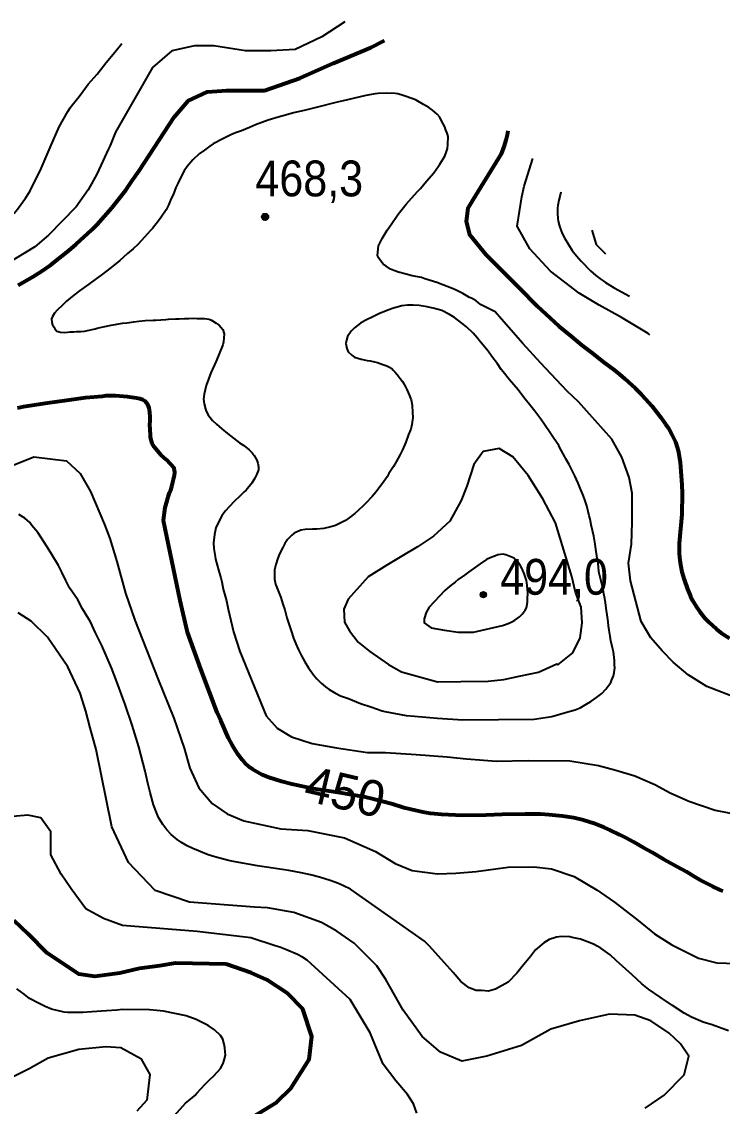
# Model space of a CAD drawing. Header units: metres. Extents: x 552626 to 559174, y 1843804 to 1852371.
# Drawn here: x 558296 to 558629, y 1849819 to 1850334 of the extents above; entities that cross this region are included whole.
import ezdxf
from ezdxf.enums import TextEntityAlignment as Align

# ---------------------------------------------------------------- set-up
doc = ezdxf.new("R2010")
doc.units = ezdxf.units.M
doc.header["$LTSCALE"] = 6.8
for name, color, linetype, lineweight in [('1', 7, 'Continuous', 25), ('2', 7, 'Continuous', 53), ('5', 7, 'Continuous', 25)]:
    doc.layers.add(name, color=color, linetype=linetype, lineweight=lineweight)
doc.layers.add('4', color=7, linetype='Continuous')

msp = doc.modelspace()

# ---------------------------------------------------------------- hatches: boundary and pattern name
at = {"layer": '5'}
for points in [[(558412.9, 1850241.49, 1), (558409.9, 1850241.49, 1)], [(558516.62, 1850062.09, 1), (558513.62, 1850062.09, 1)]]:
    msp.add_hatch(color=256, dxfattribs=at).paths.add_polyline_path(points)

# ---------------------------------------------------------------- linework, layer by layer
at = {"layer": '1'}
for points in [[(558449.36, 1850334.17), (558438.38, 1850326.99), (558425.68, 1850320.93), (558414.19, 1850320.32), (558402.09, 1850320.32), (558386.97, 1850322.75), (558377.9, 1850322.75), (558367.02, 1850320.32), (558357.94, 1850312.44), (558340.38, 1850281.77), (558337.71, 1850275.38), (558337.05, 1850273.8), (558331.48, 1850261.85), (558327.33, 1850254.3), (558321.69, 1850246.32), (558308.45, 1850232.84), (558302.01, 1850227.34), (558287.82, 1850218.77)], [(558269.1, 1850224.57), (558273.81, 1850228.02), (558277.99, 1850230.95), (558286.78, 1850238.09), (558289.56, 1850240.58), (558292.17, 1850243.3), (558293.71, 1850245.2), (558297.53, 1850250.41), (558298.96, 1850252.58), (558299.68, 1850253.82), (558305.05, 1850264.49), (558309.18, 1850274.48), (558313.51, 1850284.27), (558317.7, 1850291.52), (558318.83, 1850293.32), (558319.56, 1850294.34), (558323.07, 1850298.67), (558326.45, 1850303.34), (558327.38, 1850304.49), (558331.55, 1850309.22), (558335.8, 1850314.77), (558339.98, 1850319.63), (558343.24, 1850323.76)], [(558514.15, 1850199.8), (558512.87, 1850200.66), (558511.66, 1850201.62), (558509.52, 1850202.83), (558508.56, 1850203.26), (558505.43, 1850205.09), (558502.24, 1850206.64), (558499.94, 1850207.65), (558495.83, 1850209.28), (558492.97, 1850210.41), (558487.3, 1850212.13), (558485.78, 1850212.68), (558481.22, 1850213.53), (558478.39, 1850214.3), (558474.73, 1850215.24), (558472.63, 1850216.09), (558471, 1850216.73), (558468.94, 1850218.04), (558467.86, 1850218.74), (558466.81, 1850219.89), (558465.4, 1850221.83), (558464.88, 1850223.23), (558465.36, 1850227.75), (558466.97, 1850231.22), (558469.44, 1850235.14), (558471.31, 1850237.91), (558474.27, 1850242.26), (558475.2, 1850243.65), (558478.41, 1850247.48), (558480.9, 1850250.41), (558483.99, 1850253.68), (558485.2, 1850255), (558488.09, 1850258.44), (558491.56, 1850262.39), (558493.75, 1850265.56), (558494.46, 1850266.46), (558496.75, 1850270.37), (558497.46, 1850272.09), (558498.16, 1850273.99), (558498.31, 1850275.83), (558498.34, 1850279.58), (558497.97, 1850281.17), (558497.34, 1850282.65), (558496.8, 1850284.23), (558495.41, 1850286.81), (558494.36, 1850288.78), (558493.2, 1850290.2), (558490.97, 1850292.13), (558489.18, 1850293.38), (558486.64, 1850294.91), (558483.13, 1850296.88), (558482.07, 1850297.4), (558477.04, 1850299.1), (558474.4, 1850299.89), (558473.2, 1850300.03), (558469.16, 1850300.29), (558465.08, 1850300.1), (558463.64, 1850299.93), (558459.26, 1850299.15), (558455.88, 1850298.4), (558448.43, 1850296.63), (558445.59, 1850295.94), (558443.73, 1850295.46), (558437.54, 1850293.83), (558429.9, 1850292.05), (558424.85, 1850290.83), (558421.05, 1850289.75), (558417.59, 1850288.9), (558412.84, 1850287.44), (558409.78, 1850286.27), (558406.81, 1850285.2), (558404.03, 1850283.97), (558400.12, 1850282.34), (558397.4, 1850281.39), (558395.14, 1850280.4), (558391.69, 1850278.72), (558386.7, 1850276.15), (558385.18, 1850275.06), (558382.57, 1850273.21), (558380.13, 1850271.38), (558376.98, 1850268.65), (558374.43, 1850265.44), (558372.94, 1850263.35), (558371.81, 1850261.31), (558370.04, 1850257.64), (558368.93, 1850255.42), (558367.68, 1850251.99), (558366.71, 1850250.15), (558365.42, 1850247.09), (558364.31, 1850244.86), (558361.98, 1850241.31), (558360.81, 1850239.63), (558357.94, 1850236.02), (558356.96, 1850234.99), (558354.14, 1850231.84), (558351.05, 1850228.57), (558348.65, 1850226.38), (558346.08, 1850224.17), (558342.38, 1850220.74), (558338.29, 1850217.44), (558333.42, 1850213.78)], [(558594.2, 1850185.48), (558593.39, 1850186.09), (558580.81, 1850193.78), (558570.12, 1850199.5), (558560.59, 1850205.22), (558547.03, 1850215.75), (558537.2, 1850226.32), (558531.21, 1850237.08), (558533.47, 1850250.97), (558534.54, 1850256.03), (558538.6, 1850269.15)], [(558552, 1850253.16), (558551.59, 1850251.84), (558550.96, 1850249.38), (558550.53, 1850246.97)], [(558550.53, 1850246.97), (558550.39, 1850245.62), (558550.35, 1850243.16), (558550.53, 1850240.72), (558550.74, 1850239.4), (558551.28, 1850237.08), (558552.07, 1850234.8), (558552.62, 1850233.54), (558553.83, 1850231.26), (558557.4, 1850225.59), (558559.4, 1850222.92), (558561.67, 1850220.41), (558566.06, 1850215.94), (558568.61, 1850213.62), (558570.4, 1850212.27), (558573.13, 1850210.4), (558577.29, 1850207.75), (558584.5, 1850203.82)], [(558566.75, 1850235.13), (558568.8, 1850228.45), (558573.09, 1850223.94)], [(558333.42, 1850213.78), (558331.22, 1850212.26), (558327.71, 1850209.48), (558323.25, 1850206.33), (558320.55, 1850204.38), (558316.96, 1850201.5), (558315.09, 1850199.56), (558312.62, 1850197.27), (558311.32, 1850195.84), (558310.33, 1850194.18), (558309.91, 1850193.04), (558310.02, 1850191.32), (558310.42, 1850190.18), (558310.99, 1850189.24), (558311.55, 1850188.3), (558312.49, 1850187.23), (558314.1, 1850186.77), (558316.3, 1850186.66), (558317.48, 1850186.7), (558318.74, 1850186.85), (558320.46, 1850186.95), (558321.82, 1850187.02), (558323.82, 1850187.07), (558325.62, 1850187.27), (558327.75, 1850187.7), (558330.59, 1850188.39), (558331.65, 1850188.7), (558334.51, 1850189.21), (558338.25, 1850190), (558339.23, 1850190.2), (558343.6, 1850190.98), (558345.76, 1850191.23), (558349.08, 1850191.7), (558351.42, 1850191.97), (558354.4, 1850192.22), (558358.2, 1850192.47), (558359.48, 1850192.44), (558364.28, 1850192.72), (558365.44, 1850192.94), (558368.8, 1850193.05), (558370.62, 1850193.08), (558373.16, 1850193.19), (558375.16, 1850193.24), (558377.6, 1850193.42), (558379.08, 1850193.23), (558381.08, 1850193.28), (558382.64, 1850193.18), (558383.74, 1850193.13), (558384.76, 1850192.97), (558386, 1850192.47), (558388.17, 1850191.08), (558389.65, 1850190.07), (558391.26, 1850187.97), (558391.95, 1850185.96), (558391.66, 1850182.09), (558391.37, 1850180.69), (558388.15, 1850172.94), (558385.59, 1850167.45), (558383.38, 1850161.36), (558382.47, 1850157.34), (558382.2, 1850154.94), (558382.37, 1850152.68), (558383.26, 1850149.68), (558384.13, 1850147.68), (558386.46, 1850144.85), (558388.3, 1850143.06), (558390.83, 1850140.89), (558393.46, 1850138.64), (558399.26, 1850134.2), (558401.22, 1850132.96), (558403.83, 1850130.89), (558405.18, 1850129.5), (558406.14, 1850128.24), (558407.49, 1850126.03), (558408.01, 1850124.63), (558408.32, 1850122.75), (558408.21, 1850121.37), (558407.37, 1850119.09), (558406.56, 1850117.44), (558405.11, 1850115), (558402.38, 1850111.77), (558401.38, 1850110.92), (558399.59, 1850109.08), (558396.54, 1850106.26), (558392.5, 1850101.79), (558390.84, 1850099.5), (558389.04, 1850096.2), (558387.94, 1850093.79), (558387.3, 1850090.71), (558386.85, 1850086.65), (558386.96, 1850084.11), (558387.67, 1850080.27), (558387.82, 1850079.01), (558389.38, 1850073.35), (558390.39, 1850070.1), (558390.88, 1850068.24), (558391.16, 1850066.54), (558391.55, 1850064.76), (558393.01, 1850059.12), (558393.79, 1850055.27), (558396.45, 1850044.39)], [(558558.8, 1850007.4), (558561.06, 1850008.39), (558564.31, 1850010.23), (558566.27, 1850011.45), (558568.89, 1850013.31), (558571.4, 1850015.24), (558573.36, 1850017.29), (558575.65, 1850020.38), (558576.09, 1850021.34), (558577.02, 1850023.55), (558577.3, 1850025.13), (558577.59, 1850027.36), (558577.52, 1850028.72), (558577.45, 1850030.9), (558577.29, 1850032.34), (558576.9, 1850034.94), (558576.49, 1850036.9), (558575.66, 1850040.19), (558575.41, 1850042.35), (558574.9, 1850045.21), (558574.65, 1850047.37), (558574.44, 1850049.17), (558573.97, 1850052.5), (558573.72, 1850054.66), (558573.23, 1850058.16), (558572.9, 1850060.22), (558572.45, 1850062.54), (558571.7, 1850065.92), (558571.03, 1850068.59), (558570.07, 1850072.95), (558569.8, 1850075.29), (558569.45, 1850078.35), (558569.23, 1850079.51), (558568.65, 1850083.74), (558568.2, 1850086.06), (558567.59, 1850089.82), (558567, 1850092.58), (558566.4, 1850095.34), (558565.83, 1850097.92), (558565.47, 1850099.52), (558564.29, 1850104.23), (558563.18, 1850107.57), (558562.39, 1850109.67), (558561.4, 1850111.93), (558560.12, 1850115.07), (558558.63, 1850118.54), (558557.94, 1850119.74), (558555.83, 1850123.88), (558554.33, 1850126.54), (558553.85, 1850127.58), (558551.53, 1850131.88), (558550.95, 1850132.99), (558548.53, 1850136.55), (558546.88, 1850139.01), (558544.14, 1850142.98), (558542.49, 1850145.44), (558539.59, 1850149.21), (558537.76, 1850151.65), (558534.28, 1850155.72), (558531.59, 1850159.34), (558529.67, 1850161.67), (558527.56, 1850164.17), (558524.59, 1850167.84), (558523.62, 1850169.1), (558521.87, 1850171.64), (558519.17, 1850175.25), (558517.42, 1850177.79), (558513.3, 1850182.7), (558512.33, 1850183.96), (558510.34, 1850186.2), (558507.06, 1850189.29), (558504.86, 1850191.04), (558501.44, 1850193.75), (558499.09, 1850195.13), (558495.32, 1850196.97), (558491.83, 1850197.94), (558488.45, 1850198.83), (558484.54, 1850199.48), (558481.69, 1850199.61), (558479.15, 1850199.5), (558476.45, 1850199.19), (558472.47, 1850198.09), (558469.75, 1850197.14), (558465.47, 1850195.46), (558462.87, 1850194.25), (558458.99, 1850192.26), (558456.67, 1850190.98), (558453.92, 1850188.75), (558452.36, 1850187.2), (558450.55, 1850184.71), (558450.01, 1850183.01), (558449.74, 1850181.43), (558450.29, 1850179.03), (558450.94, 1850177.37), (558452.66, 1850175.83), (558453.87, 1850174.87), (558457, 1850173.86), (558459.98, 1850173.29), (558461.28, 1850173.08), (558463.35, 1850172.59), (558464.75, 1850172.29)], [(558635.26, 1850013.05), (558621.38, 1850018.53), (558612.39, 1850024.06), (558605.4, 1850030.07), (558600.16, 1850035.38), (558594.69, 1850041.57), (558590.06, 1850049.4), (558585.02, 1850068.62), (558584.17, 1850077.14), (558585.47, 1850086.03), (558585.87, 1850096.51), (558585.87, 1850103.58), (558585.87, 1850110.36), (558584.4, 1850117.73), (558580.86, 1850127.46), (558576.15, 1850136), (558560.33, 1850153.75), (558555.01, 1850158.67), (558542.26, 1850172.25), (558533.87, 1850181.44), (558523.67, 1850193), (558520.79, 1850196.4), (558514.15, 1850199.8)], [(558464.75, 1850172.29), (558467.32, 1850171.4), (558469.22, 1850170.7), (558470.57, 1850170.13), (558471.55, 1850169.51), (558472.27, 1850168.77), (558473.1, 1850167.96), (558474.24, 1850166.72), (558475.65, 1850164.78), (558476.64, 1850163.34), (558477.99, 1850161.12), (558478.72, 1850159.57), (558479.83, 1850157.05), (558480.74, 1850154.69), (558481.31, 1850152.1), (558481.52, 1850148.66), (558481.61, 1850146.3), (558481.08, 1850142.95), (558480.61, 1850140.71), (558479.62, 1850138.22), (558478.21, 1850134.59), (558476.62, 1850130.94), (558475.61, 1850128.63), (558473.72, 1850125.22), (558472.42, 1850122.97), (558470.25, 1850119.62), (558469.34, 1850118.06), (558467.76, 1850115.87), (558464.14, 1850110.89), (558462.28, 1850108.76), (558459.27, 1850105.58), (558458.37, 1850104.66), (558455.66, 1850102.07), (558454, 1850100.6), (558451.4, 1850098.57), (558449.63, 1850097.36), (558446.69, 1850095.93), (558444.79, 1850094.98), (558442.67, 1850094.37), (558439.39, 1850093.54), (558436.04, 1850093.24), (558433.86, 1850093.18), (558430.5, 1850093.06), (558428.44, 1850092.73), (558425.22, 1850091.36), (558424.14, 1850090.42), (558422.1, 1850088.27), (558420.85, 1850086.48), (558419.79, 1850084.53), (558418.22, 1850081.52), (558417.45, 1850079.52), (558416.44, 1850076.39), (558415.91, 1850073.86), (558415.86, 1850069.48), (558416.31, 1850067.16), (558418.88, 1850060.7), (558419.87, 1850057.62), (558420.72, 1850054.98), (558421.8, 1850051.18), (558423.8, 1850044.93), (558424.97, 1850041.5), (558426, 1850038.78), (558427.2, 1850035.95), (558428.63, 1850033.11), (558430.24, 1850030.24), (558432.03, 1850027.32), (558434.37, 1850024.01), (558435.96, 1850022.16), (558438.03, 1850020.08), (558440.15, 1850018.3), (558441.83, 1850017.09), (558444.48, 1850015.46), (558447.24, 1850014.14), (558451.01, 1850012.76), (558456.71, 1850010.36), (558461.6, 1850008.83), (558467.04, 1850006.95), (558468.24, 1850006.63), (558478.41, 1850004.81), (558482.32, 1850004.37), (558493.25, 1850003.43), (558505.43, 1850002.74), (558539.3, 1850002.95), (558547.59, 1850004.23), (558555.25, 1850006.46), (558558.8, 1850007.4)], [(558290.94, 1850123.32), (558301.5, 1850127.62), (558317.03, 1850125.67), (558323.51, 1850119.6), (558328.48, 1850111.04), (558335.03, 1850095.46), (558337.6, 1850088.81), (558340.91, 1850077.88), (558345.09, 1850062.8), (558349.51, 1850050.06), (558360.59, 1850021.88), (558368.1, 1850003.46), (558372.95, 1849989.22), (558375.59, 1849979.75), (558379.88, 1849970.34), (558386.26, 1849962.98), (558393.39, 1849958.01), (558401.36, 1849954.68), (558418.89, 1849950.91), (558431.71, 1849950.19), (558449.21, 1849946.67), (558463.86, 1849940.12), (558473.24, 1849934.52), (558481.35, 1849931.08), (558493.35, 1849929.62), (558502.07, 1849929.85), (558511.75, 1849930.71), (558526.95, 1849932.71), (558539.14, 1849932.95), (558547.49, 1849931.86), (558558.31, 1849928.34), (558569.23, 1849921.75), (558577.46, 1849916.14), (558588.75, 1849907.4), (558596.42, 1849901.08), (558604.74, 1849895.87), (558617.29, 1849889.59), (558626.05, 1849887.25), (558639.73, 1849886.77)], [(558322.39, 1850059.69), (558318.49, 1850065.42), (558316.64, 1850068.86), (558314.82, 1850072.75), (558313.17, 1850076.03), (558310.03, 1850081.15), (558307.99, 1850084.56), (558303.44, 1850091.62), (558300.58, 1850095.03), (558299.52, 1850096.37), (558297.27, 1850098.48), (558294.34, 1850100.15)], [(558631.68, 1849854.96), (558623.79, 1849857.79), (558619.63, 1849859.14), (558613.98, 1849861.5), (558610.57, 1849863.38), (558604.96, 1849867.02), (558599.12, 1849871), (558593.67, 1849874.84), (558590.46, 1849877.39), (558585.78, 1849881.59), (558582.83, 1849884.26), (558578.26, 1849888.39), (558575.31, 1849891.06), (558570.93, 1849894.2), (558567.43, 1849896.17), (558564.56, 1849897.3), (558561.24, 1849898.47), (558557.39, 1849899.39), (558556.27, 1849899.63), (558552.43, 1849899.73), (558549.91, 1849899.44), (558546.4, 1849898.31), (558543.84, 1849896.74), (558539.93, 1849893.47), (558537.47, 1849890.36), (558533.64, 1849885.54), (558531.09, 1849882.33), (558526.93, 1849878.12), (558520.87, 1849874.81), (558517.58, 1849873.82), (558514.29, 1849874.15), (558511.66, 1849874.15), (558508.37, 1849875.47), (558504.42, 1849878.43), (558500.8, 1849882.71), (558489.6, 1849895.16), (558487.13, 1849897.61), (558452, 1849922.34), (558448.7, 1849923.91), (558446.31, 1849924.92), (558442.39, 1849926.39), (558437.22, 1849928), (558432.9, 1849929.12), (558428.52, 1849930.06), (558422.72, 1849931.09), (558407.78, 1849933.42), (558397.13, 1849935.24), (558394.04, 1849935.85), (558387.52, 1849937.56), (558384.39, 1849938.51), (558377.09, 1849941.57), (558374.33, 1849942.89), (558371.67, 1849944.44), (558369.68, 1849945.8), (558368.62, 1849946.63), (558366.79, 1849948.23), (558364.65, 1849950.5), (558362.77, 1849953), (558361.47, 1849955.12), (558360.82, 1849956.35), (558359.77, 1849958.66), (558358.42, 1849962.33), (558356.71, 1849968.2), (558355.61, 1849972.54), (558354.39, 1849978.31), (558351.38, 1849989.88), (558348.25, 1850000.22), (558344.95, 1850010.04), (558341.01, 1850020.73), (558338.35, 1850027.37), (558333.77, 1850037.94), (558330.75, 1850044.05), (558328.36, 1850049.2), (558327.7, 1850050.43), (558324.69, 1850055.38), (558322.39, 1850059.69)], [(558592, 1849818.32), (558601.06, 1849824.5), (558610.5, 1849834.08), (558612.7, 1849842.94), (558608.81, 1849848.8), (558603.46, 1849853.97), (558594.69, 1849859.78), (558587.18, 1849862.52), (558575.04, 1849862.92), (558560.75, 1849859.74), (558547.19, 1849855.74), (558533.28, 1849848.1), (558516.76, 1849842.98), (558504.95, 1849840.6), (558494.69, 1849844.82), (558486.11, 1849852.32), (558477.09, 1849864.79), (558468.85, 1849879.4), (558464.51, 1849885.85), (558453.75, 1849896.7), (558445.52, 1849902.31), (558438.22, 1849906.49), (558425.08, 1849911.16), (558412.6, 1849913.45), (558406.37, 1849913.69), (558375.53, 1849916.12), (558359.2, 1849921.58), (558346.5, 1849934.92), (558338.64, 1849951.91), (558331.06, 1849988.57), (558328.2, 1849998.92), (558326.14, 1850006.78), (558323.48, 1850015.35), (558317.68, 1850027.8), (558307.96, 1850041.92), (558300.3, 1850049.58), (558294.09, 1850053.41)], [(558396.45, 1850044.39), (558399.45, 1850035.09), (558411.86, 1850004.51), (558417.09, 1849998.75), (558423.89, 1849994.56), (558433.83, 1849991.42), (558445.34, 1849989.33), (558459.99, 1849987.23), (558468.62, 1849987.1), (558483.13, 1849986.19), (558497.92, 1849985.06), (558507.15, 1849984.19), (558521.43, 1849983), (558536.44, 1849983.31), (558556.25, 1849983.27), (558569.88, 1849980.98), (558578.1, 1849978.84), (558587.03, 1849976.13), (558596.64, 1849971.97), (558603.91, 1849968.04), (558612.73, 1849964.04), (558625.3, 1849959.83), (558638.2, 1849957.19)], [(558467.52, 1849839.12), (558464.71, 1849846), (558461.27, 1849854.13), (558451.78, 1849869.87), (558431.45, 1849888.63), (558429.16, 1849889.95), (558426.72, 1849891.2), (558421.58, 1849893.48), (558418.39, 1849894.68), (558416.16, 1849895.4), (558404.56, 1849899.14), (558379.16, 1849902.17), (558343.57, 1849905.03), (558334.66, 1849908.32), (558326.22, 1849913.01), (558319.18, 1849922.4), (558314.49, 1849929.43), (558309.61, 1849938.56), (558309.61, 1849949.48), (558304.77, 1849956.15), (558298.72, 1849957.37), (558291.47, 1849956.76)], [(558368.27, 1849814.78), (558373.59, 1849820.63), (558376.81, 1849823.14), (558377.95, 1849824.37), (558379.09, 1849825.59), (558380.88, 1849827.44), (558382.99, 1849829.69), (558385.36, 1849832.06), (558386.76, 1849833.4), (558388.87, 1849835.65), (558390.16, 1849837.07), (558391.44, 1849839.5), (558391.99, 1849841.02), (558392.52, 1849843.54), (558392.44, 1849845.08), (558392.23, 1849846.88), (558392.02, 1849848.68), (558391.29, 1849851.06), (558390.19, 1849852.76), (558387.32, 1849855.52), (558384.35, 1849857.55), (558378.64, 1849860.45), (558373.89, 1849862.1), (558363.06, 1849864.32), (558359.92, 1849864.69), (558356.52, 1849864.93), (558343.56, 1849865.09), (558340.94, 1849864.88), (558335.96, 1849864.58), (558329, 1849864.05), (558324.76, 1849863.66), (558317.56, 1849863.65), (558315.9, 1849863.82), (558309.89, 1849865.32), (558306.83, 1849866.61), (558303.74, 1849868.08), (558299.37, 1849870.4), (558296.87, 1849872.4), (558293.48, 1849874.92)], [(558285.9, 1849830.47), (558299.28, 1849837.15), (558308.35, 1849842.18), (558322.92, 1849846.3), (558335.64, 1849847.5), (558342.9, 1849847.05), (558352.37, 1849841.83), (558356.57, 1849834.34), (558355.15, 1849822.09), (558350.48, 1849816.8)], [(558483.45, 1849815.99), (558481.89, 1849820.36), (558479.08, 1849824.74), (558473.45, 1849831.3), (558467.52, 1849839.12)]]:
    msp.add_lwpolyline(points, dxfattribs=at)
for points in [[(558549.45, 1850096.17), (558543.37, 1850107.69), (558536.45, 1850118.73), (558529.13, 1850127.53), (558522.63, 1850131.54), (558515.07, 1850130.16), (558510.63, 1850123.99), (558507.2, 1850113.57), (558504.63, 1850106.84), (558499.19, 1850097.09), (558491.4, 1850089.89), (558483.75, 1850084.9), (558476.43, 1850080.33), (558469.19, 1850076.15), (558460.44, 1850070.64), (558450.9, 1850059.93), (558448.84, 1850055.22), (558449.14, 1850049.03), (558451.49, 1850044.9), (558455.62, 1850039.59), (558461.22, 1850035.17), (558470.05, 1850028.98), (558476.24, 1850025.44), (558493.33, 1850020.73), (558504.47, 1850020.92), (558517.45, 1850021), (558524.81, 1850021.84), (558532.09, 1850023.45), (558541.39, 1850025.29), (558550.07, 1850029.24), (558550.56, 1850028.82), (558557.61, 1850034.55), (558561.14, 1850041.61), (558562.02, 1850048.68), (558561.58, 1850056.18), (558558.94, 1850063.24), (558557.17, 1850070.74)], [(558524.16, 1850047.51), (558526.88, 1850048.46), (558528.62, 1850049.21), (558530.08, 1850050.01), (558532.36, 1850051.64), (558533.5, 1850052.87), (558534.93, 1850054.68), (558535.61, 1850055.94), (558536.04, 1850058.54), (558536.13, 1850060.11), (558536.28, 1850062.77), (558536.16, 1850064.67), (558535.79, 1850067.92), (558535.58, 1850068.9), (558534.71, 1850071.72), (558533.58, 1850074.42), (558532.77, 1850075.87), (558531.46, 1850077.73), (558530.82, 1850078.57), (558529.72, 1850079.45), (558528.19, 1850080), (558525.88, 1850081.02), (558524.48, 1850081.31), (558521.96, 1850081.02), (558520.82, 1850080.62), (558518.38, 1850079.61), (558516.56, 1850078.76), (558513.6, 1850076.69), (558511.41, 1850075.16), (558508.11, 1850072.86), (558506.09, 1850071.35), (558503.22, 1850069.38), (558501.72, 1850068.11), (558499.2, 1850066.18), (558496.89, 1850064.09), (558489.37, 1850056.11), (558487.9, 1850053.66), (558486.92, 1850050.71), (558486.92, 1850048.75), (558490.35, 1850046.3), (558496.73, 1850045.32), (558503.11, 1850044.33), (558510.47, 1850044.33)]]:
    msp.add_lwpolyline(points, close=True, dxfattribs=at)
at = {"layer": '2'}
for points in [[(558294.13, 1850208.99), (558301.13, 1850213.12), (558304.96, 1850215.52), (558309.55, 1850218.8), (558311.24, 1850220.1), (558318.07, 1850225.57), (558321.64, 1850228.58), (558329.01, 1850235.42), (558331.52, 1850237.9), (558338.6, 1850245.72), (558341.59, 1850249.65), (558345.17, 1850254.14), (558348.04, 1850258.42), (558351.61, 1850263.36), (558368.23, 1850288.78), (558374.88, 1850296.67), (558383.95, 1850300.91), (558393.02, 1850301.52), (558411.16, 1850301.52), (558427.85, 1850307.36), (558443.94, 1850314.42), (558461.57, 1850321.88), (558468.19, 1850325.2)], [(558526.77, 1850282.32), (558526.41, 1850280.48), (558525.79, 1850277.9), (558525.03, 1850275.3), (558523.51, 1850271.4), (558510.08, 1850249.52), (558507.73, 1850245.6), (558506.94, 1850239.33), (558508.51, 1850233.06), (558516.34, 1850223.65), (558532.36, 1850207.72), (558540.71, 1850199.17), (558550.99, 1850189.66), (558556.87, 1850184.83), (558561.89, 1850180.56), (558566.97, 1850176.8), (558571.95, 1850172.83), (558577.3, 1850168.85), (558579.85, 1850166.79), (558582.41, 1850164.59), (558587.24, 1850160.22), (558590.31, 1850157.16), (558592.19, 1850155.13), (558595.11, 1850151.76), (558597.87, 1850148.35), (558599.48, 1850146.26), (558601.73, 1850143.11), (558603.03, 1850141.1), (558604.76, 1850138.14), (558606.41, 1850134.72), (558607.25, 1850132.22), (558607.66, 1850130.59), (558608.24, 1850127.82), (558608.7, 1850124.8), (558609.52, 1850114.24), (558609.55, 1850110.29), (558609.37, 1850100.18), (558608.25, 1850086.36), (558608.19, 1850083.57), (558608.25, 1850081.7), (558608.52, 1850078.5), (558608.82, 1850076.32), (558609.52, 1850072.88), (558610.49, 1850069.35), (558612.09, 1850064.69), (558613.55, 1850061.36), (558614.56, 1850059.38), (558616.2, 1850056.51), (558617.92, 1850053.93), (558620.3, 1850051.03), (558622.25, 1850049.02), (558625.84, 1850045.79)], [(558562.72, 1849954.97), (558558.06, 1849956.09), (558552.68, 1849956.95), (558546.47, 1849957.62), (558542.21, 1849957.85), (558535.06, 1849957.9), (558524.09, 1849957.67), (558516.51, 1849957.37), (558505.19, 1849957.24), (558495.18, 1849957.66), (558491.92, 1849957.98), (558489.79, 1849958.28), (558486.4, 1849958.84), (558480.78, 1849960.03), (558477.33, 1849960.95), (558471.45, 1849962.76), (558462.95, 1849964.99), (558458.98, 1849965.94), (558445.91, 1849968.2), (558434.42, 1849969.98), (558424.14, 1849972.1), (558419.15, 1849973.47), (558413.24, 1849975.26), (558410.08, 1849976.57), (558407.76, 1849977.78), (558405.59, 1849979.13), (558404, 1849980.28), (558401.78, 1849982.3), (558400.49, 1849983.74), (558398.67, 1849986.19), (558397.24, 1849988.4), (558395.77, 1849990.82), (558394.03, 1849994.02), (558390.34, 1850002.29), (558388.69, 1850006.22), (558380.79, 1850026.67), (558374.56, 1850044.28), (558371.03, 1850059.29), (558363.19, 1850097.38), (558363.58, 1850101.17), (558363.85, 1850103.57), (558364.53, 1850105.66), (558365.38, 1850108.58), (558365.99, 1850110.39), (558366.55, 1850111.91), (558367, 1850113.52), (558367.49, 1850115.58), (558367.91, 1850116.72), (558368.4, 1850118.79), (558368.52, 1850120.17), (558368.11, 1850122.13), (558366.22, 1850124.29), (558364.55, 1850126.1), (558361.9, 1850128.54), (558361.18, 1850129.28), (558358.64, 1850132.27), (558357.81, 1850133.91), (558356.94, 1850136.73), (558356.92, 1850137.73), (558356.77, 1850140.63), (558356.66, 1850142.36), (558356.73, 1850144.92), (558356.83, 1850146.48), (558356.58, 1850148.64), (558356.53, 1850149.83), (558356.23, 1850150.89), (558355.68, 1850152.47), (558354.42, 1850153.96), (558353.25, 1850154.56), (558351.91, 1850155.14), (558350.23, 1850155.49), (558346.98, 1850155.94), (558345.96, 1850156.09), (558340.35, 1850156.45), (558335.78, 1850156.48), (558334.08, 1850156.19), (558326.03, 1850155.54), (558317.23, 1850154.35), (558307.98, 1850153.01), (558296.59, 1850151.25), (558293.73, 1850150.74)], [(558625.84, 1850045.79), (558628.36, 1850043.83), (558632.02, 1850041.47)], [(558629, 1849921.37), (558627.56, 1849922.02), (558624.19, 1849923.55), (558618.19, 1849926.51), (558615.54, 1849928.13), (558611.71, 1849930.52), (558607.23, 1849932.92), (558602.66, 1849935.34), (558600.87, 1849936.33), (558595.37, 1849939.65), (558591.16, 1849941.97), (558586.68, 1849944.59), (558582.78, 1849946.72), (558580.05, 1849948.11), (558575.45, 1849950.33), (558572.59, 1849951.59), (558567.76, 1849953.4), (558562.72, 1849954.97)], [(558392.85, 1849886.73), (558368.75, 1849887.17), (558361.31, 1849885.93), (558351.69, 1849884.57), (558342.3, 1849882.34), (558330.51, 1849880.85), (558322.81, 1849881.9), (558307.9, 1849891.89), (558298.75, 1849901), (558292.1, 1849907.43)], [(558405.56, 1849814.12), (558416.97, 1849821.21), (558423.69, 1849827.64), (558432.27, 1849841.36), (558433.58, 1849852.31), (558429.39, 1849865.33), (558421.83, 1849872.95), (558412.24, 1849879.18), (558404.78, 1849882.57), (558392.85, 1849886.73)]]:
    msp.add_lwpolyline(points, dxfattribs=at)
at = {"layer": '5'}
msp.add_circle((558411.4, 1850241.49), 1.5, dxfattribs=at)
at = {"layer": '5', "lineweight": 13}
msp.add_circle((558515.12, 1850062.09), 1.5, dxfattribs=at)

# ---------------------------------------------------------------- texts
at = {"layer": '4'}
msp.add_text('450', height=17, rotation=346.814, dxfattribs=at).set_placement((558447.48, 1849960.25), align=Align.CENTER)
at = {"layer": '5', "width": 0.9}
for s, p in [('468,3', (558406.78, 1850251.24)), ('494,0', (558523.12, 1850062.09))]:
    msp.add_text(s, height=17, dxfattribs=at).set_placement(p)

doc.saveas('drawing.dxf')
